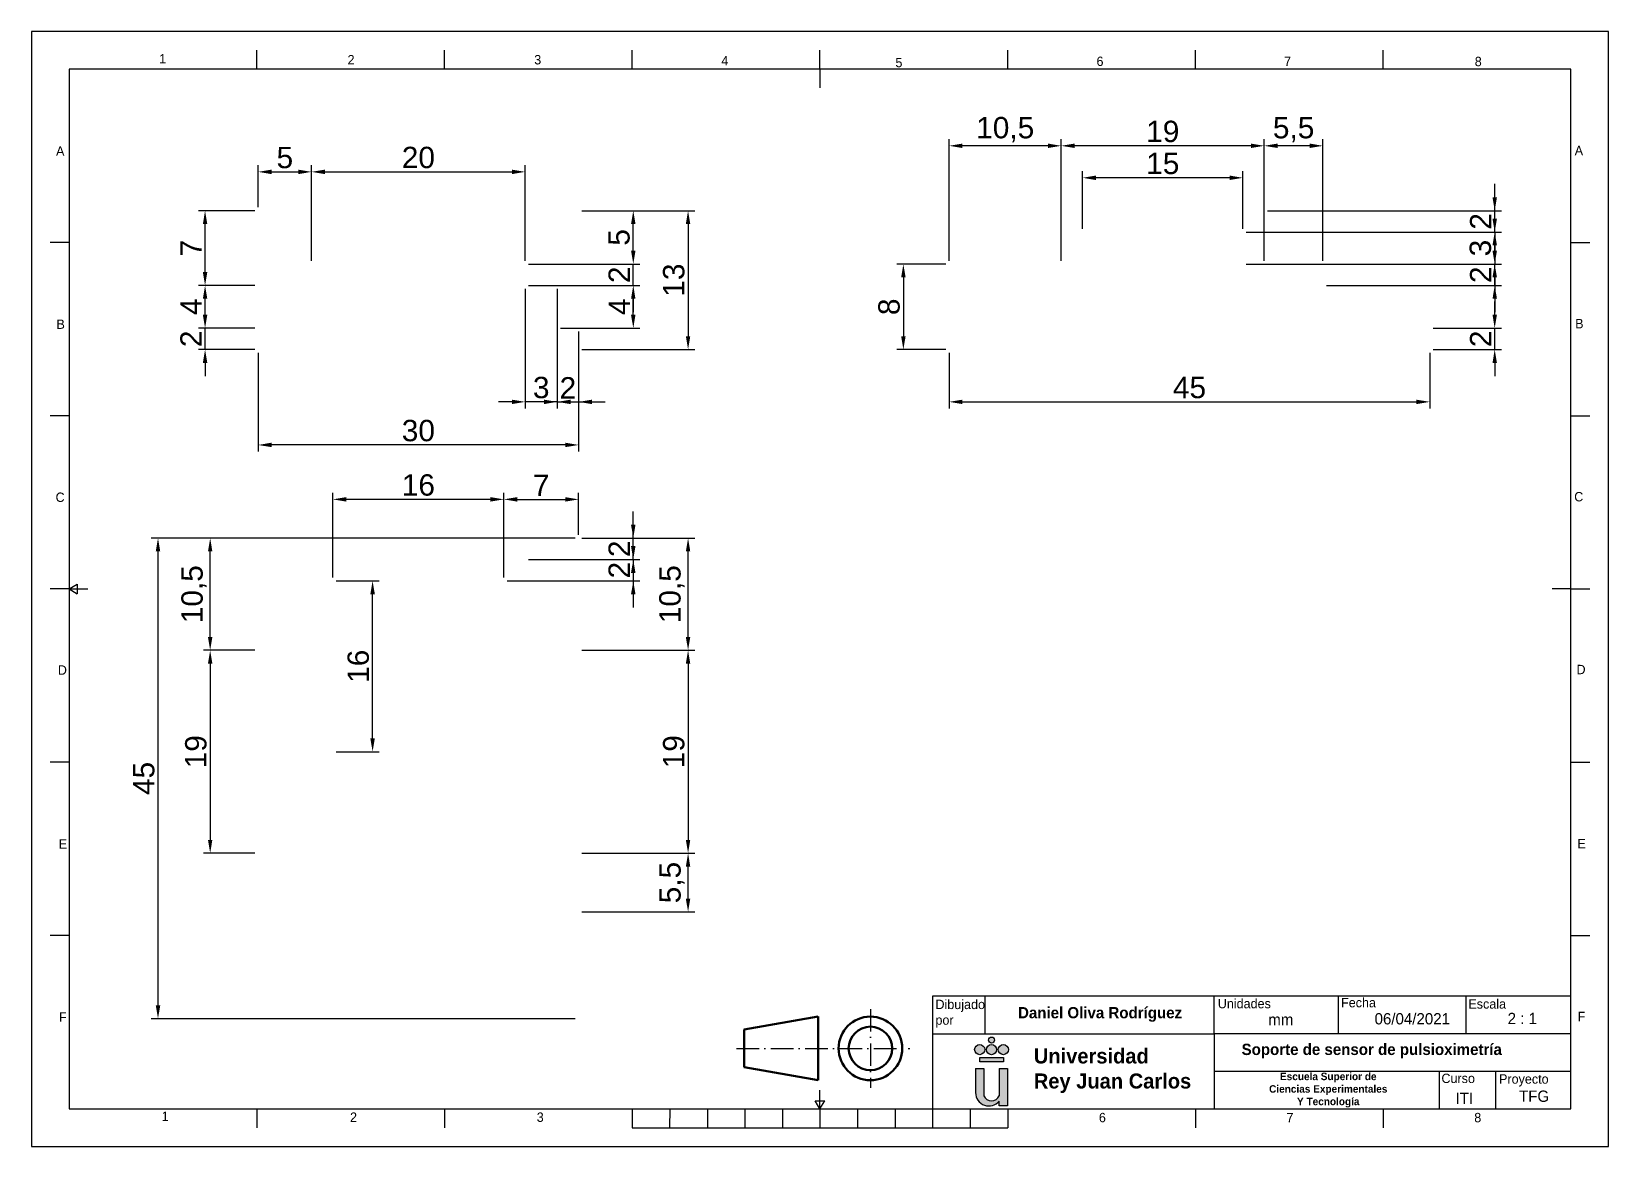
# Paper-space layout 'Presentación3' of a CAD drawing. Header units: millimetres. Extents: x 0 to 296, y 0 to 209.
import ezdxf

# ---------------------------------------------------------------- set-up
doc = ezdxf.new("R2010")
doc.units = ezdxf.units.MM
doc.linetypes.add('ACAD_ISO10W100', pattern=[18, 12, -3, 0, -3])
doc.layers.add('Cajetin', color=7, linetype='Continuous', true_color=0x000000)
doc.layers.add('Rojo logo', color=7, linetype='Continuous', true_color=0xf91206)
doc.layers.add('Ejes', color=7, linetype='ACAD_ISO10W100', lineweight=30)
doc.layers.add('Pieza', color=7, linetype='Continuous', lineweight=50)
doc.layers.add('Negro logo', color=250, linetype='Continuous')
doc.styles.add('Annotative', font='arial.ttf')
doc.styles.get("Standard").update_dxf_attribs({"font": 'arial.ttf'})
doc.dimstyles.new('ISO-25', dxfattribs={"dimtxt": 4, "dimasz": 2.5, "dimexe": 1.25, "dimexo": 0.625, "dimtad": 1, "dimtxsty": 'Standard', "dimcen": 2.5, "dimadec": 0, "dimazin": 0, "dimtfac": 1, "dimtmove": 0, "dimatfit": 3, "dimfxl": 1, "dimarcsym": 0})

# ---------------------------------------------------------------- blocks, each defined once
blk = doc.blocks.new('Logo URJC')
at = {"layer": 'Negro logo'}
h = blk.add_hatch(color=256, dxfattribs=at)
h.dxf.hatch_style = 1
h.paths.add_polyline_path([(251.42, 14.34, 0.705247), (257.72, 12.1), (257.72, 10.79), (259.94, 10.79), (259.94, 20.79), (257.72, 20.79), (257.72, 13.52, -0.674681), (253.64, 13.52), (253.64, 20.79), (251.42, 20.79)])
at = {"layer": 'Rojo logo'}
h = blk.add_hatch(color=256, dxfattribs=at)
h.dxf.hatch_style = 1
h.paths.add_polyline_path([(251.18, 25.8, 1), (253.88, 25.8, 1)])
h.paths.add_polyline_path([(254.33, 25.79, 1), (257.03, 25.79, 1)])
h.paths.add_polyline_path([(260.18, 25.79, 1), (257.48, 25.79, 1)])
h.paths.add_polyline_path([(256.48, 28.34, 1), (254.88, 28.34, 1)])
h.paths.add_polyline_path([(252.53, 23.69), (252.53, 22.54), (258.83, 22.54), (258.83, 23.69)])
at = {"layer": 'Negro logo'}
for p, q in [((251.42, 20.79), (253.64, 20.79)), ((251.42, 20.79), (251.42, 14.34)), ((253.64, 20.79), (253.64, 13.52)), ((257.72, 20.79), (259.94, 20.79)), ((257.72, 20.79), (257.72, 13.52)), ((259.94, 20.79), (259.94, 10.79)), ((257.72, 10.79), (257.72, 12.1)), ((259.94, 10.79), (257.72, 10.79))]:
    blk.add_line(p, q, dxfattribs=at)
for centre, radius, start, end in [((254.97, 14.34), 3.55, 180, 320.7731), ((255.68, 14.34), 2.2, 201.9864, 338.0136)]:
    blk.add_arc(centre, radius, start, end, dxfattribs=at)
at = {"layer": 'Rojo logo'}
for p, q in [((252.53, 23.69), (258.83, 23.69)), ((252.53, 22.54), (252.53, 23.69)), ((258.83, 22.54), (252.53, 22.54)), ((258.83, 23.69), (258.83, 22.54))]:
    blk.add_line(p, q, dxfattribs=at)
for centre, radius in [((252.53, 25.8), 1.35), ((255.68, 25.79), 1.35), ((255.68, 28.34), 0.8), ((258.83, 25.79), 1.35)]:
    blk.add_circle(centre, radius, dxfattribs=at)
blk = doc.blocks.new('Cajetin A3')
for p, q in [((60, 287), (60, 292)), ((110, 287), (110, 292)), ((160, 287), (160, 292)), ((210, 287), (210, 292)), ((260, 287), (260, 292)), ((310, 287), (310, 292)), ((360, 287), (360, 292)), ((210, 287), (210, 282)), ((210, 282), (210, 282)), ((10, 240.83), (5, 240.83)), ((410, 240.83), (415, 240.83)), ((10, 194.67), (5, 194.67)), ((410, 194.67), (415, 194.67)), ((10, 148.5), (5, 148.5)), ((10, 148.5), (12.17, 149.75)), ((10, 148.5), (15, 148.5)), ((10, 148.5), (12.17, 147.25)), ((12.17, 149.75), (12.17, 147.25)), ((15, 148.5), (15, 148.5)), ((410, 148.5), (405, 148.5)), ((410, 148.5), (415, 148.5)), ((10, 102.33), (5, 102.33)), ((410, 102.33), (415, 102.33)), ((10, 56.17), (5, 56.17)), ((410, 56.17), (415, 56.17)), ((410, 40), (240, 40)), ((240, 40), (240, 10)), ((254, 30), (254, 40)), ((315, 30), (315, 40)), ((348, 40), (348, 30)), ((382, 40), (382, 30)), ((240, 30), (254, 30)), ((254, 30), (315, 30)), ((410, 30), (315, 30)), ((315, 30), (315, 20)), ((410, 20), (315, 20)), ((315, 20), (315, 10)), ((375, 10), (375, 20)), ((390, 10), (390, 20)), ((210, 10), (210, 15)), ((60, 10), (60, 5)), ((110, 10), (110, 5)), ((160, 10), (160, 5)), ((160, 10), (260, 10)), ((170, 10), (169.94, 5)), ((180, 10), (180, 5)), ((190, 10), (190, 5)), ((200, 10), (200, 5)), ((210, 10), (208.75, 12.17)), ((208.75, 12.17), (211.25, 12.17)), ((210, 10), (211.25, 12.17)), ((210, 10), (210, 5)), ((210, 10), (210, 5)), ((220, 10), (220, 5)), ((230, 10), (230, 5)), ((240, 10), (240, 5)), ((250, 10), (250, 5)), ((260, 10), (260, 5)), ((310, 10), (310, 5)), ((360, 10), (360, 5)), ((160, 5), (260, 5))]:
    blk.add_line(p, q)
for points in [[(0, 0), (420, 0), (420, 297), (0, 297)], [(10, 10), (410, 10), (410, 287), (10, 287)]]:
    blk.add_lwpolyline(points, close=True)
at = {"layer": 'Negro logo'}
blk.add_blockref('Logo URJC', (0, 0), dxfattribs=at)
at = {"attachment_point": 1}
for s, width, insert, char_height in [('{\\fGill Sans MT|b0|i0|c0|p34;1}', 10.4362, (33.99, 290.99), 2.5), ('{\\fGill Sans MT|b0|i0|c0|p34;2}', 10.4362, (84.16, 290.74), 2.5), ('{\\fGill Sans MT|b0|i0|c0|p34;3}', 10.4362, (133.89, 290.74), 2.5), ('{\\fGill Sans MT|b0|i0|c0|p34;4}', 10.4362, (183.71, 290.47), 2.5), ('{\\fGill Sans MT|b0|i0|c0|p34;5}', 10.4362, (230.09, 289.98), 2.5), ('{\\fGill Sans MT|b0|i0|c0|p34;6}', 10.4362, (283.65, 290.32), 2.5), ('{\\fGill Sans MT|b0|i0|c0|p34;7}', 10.4362, (333.62, 290.32), 2.5), ('{\\fGill Sans MT|b0|i0|c0|p34;8}', 10.4362, (384.39, 290.27), 2.5), ('{\\fGill Sans MT|b0|i0|c0|p34;A}', 10.4362, (6.53, 266.42), 2.5), ('{\\fGill Sans MT|b0|i0|c0|p34;A}', 10.4362, (411.01, 266.56), 2.5), ('{\\fGill Sans MT|b0|i0|c0|p34;B}', 10.4362, (6.64, 220.29), 2.5), ('{\\fGill Sans MT|b0|i0|c0|p34;B}', 10.4362, (411.13, 220.43), 2.5), ('{\\fGill Sans MT|b0|i0|c0|p34;C}', 10.4362, (6.4, 174.19), 2.5), ('{\\fGill Sans MT|b0|i0|c0|p34;C}', 10.4362, (410.88, 174.33), 2.5), ('{\\fGill Sans MT|b0|i0|c0|p34;D}', 10.4362, (7.01, 128.16), 2.5), ('{\\fGill Sans MT|b0|i0|c0|p34;D}', 10.4362, (411.49, 128.3), 2.5), ('{\\fGill Sans MT|b0|i0|c0|p34;E}', 10.4362, (7.26, 81.8), 2.5), ('{\\fGill Sans MT|b0|i0|c0|p34;E}', 10.4362, (411.74, 81.94), 2.5), ('{\\fGill Sans MT|b0|i0|c0|p34;F}', 10.4362, (7.31, 35.73), 2.5), ('{\\fGill Sans MT|b0|i0|c0|p34;F}', 10.4362, (411.79, 35.87), 2.5), ('{\\fGill Sans MT|b1|i0|c0|p34;Soporte de sensor de pulsioximetría}', 95, (322.29, 27.36), 3), ('{\\fGill Sans MT|b0|i0|c0|p34;1}', 10.4362, (34.66, 9.3), 2.5), ('{\\fGill Sans MT|b0|i0|c0|p34;2}', 10.4362, (84.83, 9.05), 2.5), ('{\\fGill Sans MT|b0|i0|c0|p34;3}', 10.4362, (134.55, 9.05), 2.5), ('{\\fGill Sans MT|b0|i0|c0|p34;6}', 10.4362, (284.28, 8.95), 2.5), ('{\\fGill Sans MT|b0|i0|c0|p34;7}', 10.4362, (334.25, 8.95), 2.5), ('{\\fGill Sans MT|b0|i0|c0|p34;8}', 10.4362, (384.26, 8.94), 2.5)]:
    blk.add_mtext_dynamic_manual_height_columns(s, width=width, gutter_width=12.5, heights=[0], dxfattribs=dict(at, insert=insert, char_height=char_height))
at = {"insert": (240.75, 39.1), "char_height": 2.5, "width": 14, "attachment_point": 1}
blk.add_mtext('{\\fGill Sans MT|b0|i0|c0|p34;Dibujado por}', dxfattribs=at)
at = {"style": 'Annotative'}
for s, insert, char_height, width, attachment_point in [('{\\fGill Sans MT|b0|i0|c0|p34;Unidades}', (315.95, 39.31), 2.5, 14.3994, 1), ('{\\fGill Sans MT|b0|i0|c0|p34;Fecha}', (348.78, 39.57), 2.5, 14.3994, 1), ('{\\fGill Sans MT|b0|i0|c0|p34;Escala}', (382.69, 39.22), 2.5, 14.3994, 1), ('{\\fGill Sans MT|b1|i0|c0|p34;Daniel Oliva Rodríguez}', (284.59, 37.14), 3, 61, 2), ('{\\fGill Sans MT|b0|i0|c0|p34;mm}', (329.39, 35.3), 3, 14.3994, 1), ('{\\fGill Sans MT|b0|i0|c0|p34;06/04/2021}', (357.71, 35.52), 3, 14.3994, 1), ('{\\fGill Sans MT|b0|i0|c0|p34;2 : 1}', (393.15, 35.6), 3, 14.3994, 1), ('\\pxql;{\\fGill Sans MT|b1|i0|c0|p34;Universidad\\PRey Juan Carlos}', (289.03, 20.17), 4, 44.159, 5), ('\\pxqc;{\\fGill Sans MT|b1|i0|c0|p34;Escuela Superior de\\PCiencias Experimentales\\PY Tecnología}', (345.37, 15.02), 2, 60, 5), ('{\\fGill Sans MT|b0|i0|c0|p34;Curso}', (375.52, 19.4), 2.5, 14.3994, 1), ('{\\fGill Sans MT|b0|i0|c0|p34;Proyecto}', (390.86, 19.22), 2.5, 14.3994, 1), ('{\\fGill Sans MT|b0|i0|c0|p34;ITI\\P}', (379.28, 14.35), 3, 41.2988, 1), ('{\\fGill Sans MT|b0|i0|c0|p34;TFG}', (396.18, 14.89), 3, 14.3994, 1)]:
    blk.add_mtext(s, dxfattribs=dict(at, insert=insert, char_height=char_height, width=width, attachment_point=attachment_point))
blk = doc.blocks.new('Sistema europeo')
at = {"layer": 'Ejes', "ltscale": 0.5}
for p, q in [((33.63, 10.47), (33.63, -10.47)), ((-2, 0), (44.1, 0))]:
    blk.add_line(p, q, dxfattribs=at)
at = {"layer": 'Pieza'}
for p, q in [((0, 5), (19.7, 8.47)), ((19.7, 8.47), (19.7, -8.47)), ((0, 5), (0, -5)), ((0, -5), (19.7, -8.47))]:
    blk.add_line(p, q, dxfattribs=at)
for radius in [8.47, 5.79]:
    blk.add_circle((33.63, 0), radius, dxfattribs=at)
blk = doc.blocks.new('*D23')
at = {"color": 0, "lineweight": -2, "transparency": 16777216}
for p, q in [((274.46, 156.24), (274.46, 158.74)), ((262.94, 153.74), (275.71, 153.74)), ((274.46, 149.74), (274.46, 153.74)), ((262.94, 149.74), (275.71, 149.74)), ((274.46, 147.24), (274.46, 144.74))]:
    blk.add_line(p, q, dxfattribs=at)
at = {"color": 0, "transparency": 16777216}
for points in [[(274.05, 156.24), (274.88, 156.24), (274.46, 153.74)], [(274.05, 147.24), (274.88, 147.24), (274.46, 149.74)]]:
    blk.add_solid(points, dxfattribs=at)
at = {"layer": 'Defpoints', "color": 0, "transparency": 16777216}
for p in [(262.31, 153.74), (274.46, 153.74), (262.31, 149.74)]:
    blk.add_point(p, dxfattribs=at)
at = {"color": 0, "transparency": 16777216, "insert": (271.83, 151.74), "char_height": 4, "attachment_point": 5, "rotation": 90}
blk.add_mtext('2', dxfattribs=at)
blk = doc.blocks.new('*D24')
at = {"color": 0, "lineweight": -2, "transparency": 16777216}
for p, q in [((274.46, 168.24), (274.46, 170.74)), ((242.94, 165.74), (275.71, 165.74)), ((274.46, 161.74), (274.46, 165.74)), ((242.94, 161.74), (275.71, 161.74)), ((274.46, 159.24), (274.46, 156.74))]:
    blk.add_line(p, q, dxfattribs=at)
at = {"color": 0, "transparency": 16777216}
for points in [[(274.05, 168.24), (274.88, 168.24), (274.46, 165.74)], [(274.05, 159.24), (274.88, 159.24), (274.46, 161.74)]]:
    blk.add_solid(points, dxfattribs=at)
at = {"layer": 'Defpoints', "color": 0, "transparency": 16777216}
for p in [(242.31, 165.74), (274.46, 165.74), (242.31, 161.74)]:
    blk.add_point(p, dxfattribs=at)
at = {"color": 0, "transparency": 16777216, "insert": (271.83, 163.74), "char_height": 4, "attachment_point": 5, "rotation": 90}
blk.add_mtext('2', dxfattribs=at)
blk = doc.blocks.new('*D25')
at = {"color": 0, "lineweight": -2, "transparency": 16777216}
for p, q in [((171.69, 165.74), (162.49, 165.74)), ((163.74, 163.24), (163.74, 152.24)), ((171.69, 149.74), (162.49, 149.74))]:
    blk.add_line(p, q, dxfattribs=at)
at = {"color": 0, "transparency": 16777216}
for points in [[(163.32, 163.24), (164.16, 163.24), (163.74, 165.74)], [(163.32, 152.24), (164.16, 152.24), (163.74, 149.74)]]:
    blk.add_solid(points, dxfattribs=at)
at = {"layer": 'Defpoints', "color": 0, "transparency": 16777216}
for p in [(172.31, 165.74), (163.74, 149.74), (172.31, 149.74)]:
    blk.add_point(p, dxfattribs=at)
at = {"color": 0, "transparency": 16777216, "insert": (161.07, 157.74), "char_height": 4, "attachment_point": 5, "rotation": 90}
blk.add_mtext('8', dxfattribs=at)
blk = doc.blocks.new('*D26')
at = {"color": 0, "lineweight": -2, "transparency": 16777216}
for p, q in [((274.46, 174.24), (274.46, 176.74)), ((227.94, 171.74), (275.71, 171.74)), ((274.46, 171.74), (274.46, 165.74)), ((227.94, 165.74), (275.71, 165.74)), ((274.46, 163.24), (274.46, 160.74))]:
    blk.add_line(p, q, dxfattribs=at)
at = {"color": 0, "transparency": 16777216}
for points in [[(274.05, 174.24), (274.88, 174.24), (274.46, 171.74)], [(274.05, 163.24), (274.88, 163.24), (274.46, 165.74)]]:
    blk.add_solid(points, dxfattribs=at)
at = {"layer": 'Defpoints', "color": 0, "transparency": 16777216}
for p in [(227.31, 171.74), (227.31, 165.74), (274.46, 165.74)]:
    blk.add_point(p, dxfattribs=at)
at = {"color": 0, "transparency": 16777216, "insert": (271.79, 168.74), "char_height": 4, "attachment_point": 5, "rotation": 90}
blk.add_mtext('3', dxfattribs=at)
blk = doc.blocks.new('*D27')
at = {"color": 0, "lineweight": -2, "transparency": 16777216}
for p, q in [((274.46, 178.24), (274.46, 180.74)), ((231.94, 175.74), (275.71, 175.74)), ((274.46, 171.74), (274.46, 175.74)), ((227.94, 171.74), (275.71, 171.74)), ((274.46, 169.24), (274.46, 166.74))]:
    blk.add_line(p, q, dxfattribs=at)
at = {"color": 0, "transparency": 16777216}
for points in [[(274.05, 178.24), (274.88, 178.24), (274.46, 175.74)], [(274.05, 169.24), (274.88, 169.24), (274.46, 171.74)]]:
    blk.add_solid(points, dxfattribs=at)
at = {"layer": 'Defpoints', "color": 0, "transparency": 16777216}
for p in [(231.31, 175.74), (274.46, 175.74), (227.31, 171.74)]:
    blk.add_point(p, dxfattribs=at)
at = {"color": 0, "transparency": 16777216, "insert": (271.83, 173.74), "char_height": 4, "attachment_point": 5, "rotation": 90}
blk.add_mtext('2', dxfattribs=at)
blk = doc.blocks.new('*D28')
at = {"color": 0, "lineweight": -2, "transparency": 16777216}
for p, q in [((197.31, 172.37), (197.31, 183.15)), ((227.31, 172.37), (227.31, 183.15)), ((224.81, 181.9), (199.81, 181.9))]:
    blk.add_line(p, q, dxfattribs=at)
at = {"color": 0, "transparency": 16777216}
for points in [[(199.81, 182.32), (199.81, 181.48), (197.31, 181.9)], [(224.81, 182.32), (224.81, 181.48), (227.31, 181.9)]]:
    blk.add_solid(points, dxfattribs=at)
at = {"layer": 'Defpoints', "color": 0, "transparency": 16777216}
for p in [(197.31, 181.9), (197.31, 171.74), (227.31, 171.74)]:
    blk.add_point(p, dxfattribs=at)
at = {"color": 0, "transparency": 16777216, "insert": (212.31, 184.57), "char_height": 4, "attachment_point": 5}
blk.add_mtext('15', dxfattribs=at)
blk = doc.blocks.new('*D29')
at = {"color": 0, "lineweight": -2, "transparency": 16777216}
for p, q in [((193.31, 176.37), (193.31, 189.14)), ((231.31, 176.37), (231.31, 189.14)), ((228.81, 187.89), (195.81, 187.89))]:
    blk.add_line(p, q, dxfattribs=at)
at = {"color": 0, "transparency": 16777216}
for points in [[(195.81, 188.31), (195.81, 187.48), (193.31, 187.89)], [(228.81, 188.31), (228.81, 187.48), (231.31, 187.89)]]:
    blk.add_solid(points, dxfattribs=at)
at = {"layer": 'Defpoints', "color": 0, "transparency": 16777216}
for p in [(193.31, 187.89), (193.31, 175.74), (231.31, 175.74)]:
    blk.add_point(p, dxfattribs=at)
at = {"color": 0, "transparency": 16777216, "insert": (212.31, 190.56), "char_height": 4, "attachment_point": 5}
blk.add_mtext('19', dxfattribs=at)
blk = doc.blocks.new('*D30')
at = {"color": 0, "lineweight": -2, "transparency": 16777216}
for p, q in [((172.31, 166.37), (172.31, 189.14)), ((193.31, 166.37), (193.31, 189.14)), ((190.81, 187.89), (174.81, 187.89))]:
    blk.add_line(p, q, dxfattribs=at)
at = {"color": 0, "transparency": 16777216}
for points in [[(174.81, 188.31), (174.81, 187.48), (172.31, 187.89)], [(190.81, 188.31), (190.81, 187.48), (193.31, 187.89)]]:
    blk.add_solid(points, dxfattribs=at)
at = {"layer": 'Defpoints', "color": 0, "transparency": 16777216}
for p in [(172.31, 187.89), (172.31, 165.74), (193.31, 165.74)]:
    blk.add_point(p, dxfattribs=at)
at = {"color": 0, "transparency": 16777216, "insert": (182.81, 190.92), "char_height": 4, "attachment_point": 5}
blk.add_mtext('10,5', dxfattribs=at)
blk = doc.blocks.new('*D31')
at = {"color": 0, "lineweight": -2, "transparency": 16777216}
for p, q in [((231.31, 166.37), (231.31, 189.14)), ((242.31, 166.37), (242.31, 189.14)), ((239.81, 187.89), (233.81, 187.89))]:
    blk.add_line(p, q, dxfattribs=at)
at = {"color": 0, "transparency": 16777216}
for points in [[(233.81, 188.31), (233.81, 187.48), (231.31, 187.89)], [(239.81, 188.31), (239.81, 187.48), (242.31, 187.89)]]:
    blk.add_solid(points, dxfattribs=at)
at = {"layer": 'Defpoints', "color": 0, "transparency": 16777216}
for p in [(231.31, 187.89), (231.31, 165.74), (242.31, 165.74)]:
    blk.add_point(p, dxfattribs=at)
at = {"color": 0, "transparency": 16777216, "insert": (236.81, 190.92), "char_height": 4, "attachment_point": 5}
blk.add_mtext('5,5', dxfattribs=at)
blk = doc.blocks.new('*D32')
at = {"color": 0, "lineweight": -2, "transparency": 16777216}
for p, q in [((172.31, 149.12), (172.31, 138.69)), ((262.31, 149.12), (262.31, 138.69)), ((174.81, 139.94), (259.81, 139.94))]:
    blk.add_line(p, q, dxfattribs=at)
at = {"color": 0, "transparency": 16777216}
for points in [[(174.81, 140.35), (174.81, 139.52), (172.31, 139.94)], [(259.81, 140.35), (259.81, 139.52), (262.31, 139.94)]]:
    blk.add_solid(points, dxfattribs=at)
at = {"layer": 'Defpoints', "color": 0, "transparency": 16777216}
for p in [(172.31, 149.74), (262.31, 149.74), (262.31, 139.94)]:
    blk.add_point(p, dxfattribs=at)
at = {"color": 0, "transparency": 16777216, "insert": (217.31, 142.6), "char_height": 4, "attachment_point": 5}
blk.add_mtext('45', dxfattribs=at)
blk = doc.blocks.new('*D33')
at = {"color": 0, "lineweight": -2, "transparency": 16777216}
for p, q in [((42.93, 176.37), (42.93, 184.26)), ((52.93, 176.37), (52.93, 184.26)), ((45.43, 183.01), (50.43, 183.01))]:
    blk.add_line(p, q, dxfattribs=at)
at = {"color": 0, "transparency": 16777216}
for points in [[(45.43, 183.43), (45.43, 182.59), (42.93, 183.01)], [(50.43, 183.43), (50.43, 182.59), (52.93, 183.01)]]:
    blk.add_solid(points, dxfattribs=at)
at = {"layer": 'Defpoints', "color": 0, "transparency": 16777216}
for p in [(52.93, 183.01), (42.93, 175.74), (52.93, 175.74)]:
    blk.add_point(p, dxfattribs=at)
at = {"color": 0, "transparency": 16777216, "insert": (47.93, 185.67), "char_height": 4, "attachment_point": 5}
blk.add_mtext('5', dxfattribs=at)
blk = doc.blocks.new('*D34')
at = {"color": 0, "lineweight": -2, "transparency": 16777216}
for p, q in [((52.93, 166.37), (52.93, 184.26)), ((92.93, 166.37), (92.93, 184.26)), ((55.43, 183.01), (90.43, 183.01))]:
    blk.add_line(p, q, dxfattribs=at)
at = {"color": 0, "transparency": 16777216}
for points in [[(55.43, 183.43), (55.43, 182.59), (52.93, 183.01)], [(90.43, 183.43), (90.43, 182.59), (92.93, 183.01)]]:
    blk.add_solid(points, dxfattribs=at)
at = {"layer": 'Defpoints', "color": 0, "transparency": 16777216}
for p in [(92.93, 183.01), (52.93, 165.74), (92.93, 165.74)]:
    blk.add_point(p, dxfattribs=at)
at = {"color": 0, "transparency": 16777216, "insert": (72.93, 185.68), "char_height": 4, "attachment_point": 5}
blk.add_mtext('20', dxfattribs=at)
blk = doc.blocks.new('*D35')
at = {"color": 0, "lineweight": -2, "transparency": 16777216}
for p, q in [((98.93, 153.12), (98.93, 138.69)), ((102.93, 153.12), (102.93, 138.69)), ((96.43, 139.94), (93.93, 139.94)), ((98.93, 139.94), (102.93, 139.94)), ((105.43, 139.94), (107.93, 139.94))]:
    blk.add_line(p, q, dxfattribs=at)
at = {"color": 0, "transparency": 16777216}
for points in [[(96.43, 140.35), (96.43, 139.52), (98.93, 139.94)], [(105.43, 140.35), (105.43, 139.52), (102.93, 139.94)]]:
    blk.add_solid(points, dxfattribs=at)
at = {"layer": 'Defpoints', "color": 0, "transparency": 16777216}
for p in [(98.93, 153.74), (102.93, 153.74), (102.93, 139.94)]:
    blk.add_point(p, dxfattribs=at)
at = {"color": 0, "transparency": 16777216, "insert": (100.93, 142.57), "char_height": 4, "attachment_point": 5}
blk.add_mtext('2', dxfattribs=at)
blk = doc.blocks.new('*D36')
at = {"color": 0, "lineweight": -2, "transparency": 16777216}
for p, q in [((92.93, 161.12), (92.93, 138.69)), ((98.93, 161.12), (98.93, 138.69)), ((90.43, 139.94), (87.93, 139.94)), ((98.93, 139.94), (92.93, 139.94)), ((101.43, 139.94), (103.93, 139.94))]:
    blk.add_line(p, q, dxfattribs=at)
at = {"color": 0, "transparency": 16777216}
for points in [[(90.43, 140.35), (90.43, 139.52), (92.93, 139.94)], [(101.43, 140.35), (101.43, 139.52), (98.93, 139.94)]]:
    blk.add_solid(points, dxfattribs=at)
at = {"layer": 'Defpoints', "color": 0, "transparency": 16777216}
for p in [(92.93, 161.74), (98.93, 161.74), (92.93, 139.94)]:
    blk.add_point(p, dxfattribs=at)
at = {"color": 0, "transparency": 16777216, "insert": (95.93, 142.6), "char_height": 4, "attachment_point": 5}
blk.add_mtext('3', dxfattribs=at)
blk = doc.blocks.new('*D37')
at = {"color": 0, "lineweight": -2, "transparency": 16777216}
for p, q in [((32.99, 156.24), (32.99, 158.74)), ((42.31, 153.74), (31.74, 153.74)), ((32.99, 149.74), (32.99, 153.74)), ((42.31, 149.74), (31.74, 149.74)), ((32.99, 147.24), (32.99, 144.74))]:
    blk.add_line(p, q, dxfattribs=at)
at = {"color": 0, "transparency": 16777216}
for points in [[(32.58, 156.24), (33.41, 156.24), (32.99, 153.74)], [(32.58, 147.24), (33.41, 147.24), (32.99, 149.74)]]:
    blk.add_solid(points, dxfattribs=at)
at = {"layer": 'Defpoints', "color": 0, "transparency": 16777216}
for p in [(32.99, 153.74), (42.93, 153.74), (42.93, 149.74)]:
    blk.add_point(p, dxfattribs=at)
at = {"color": 0, "transparency": 16777216, "insert": (30.36, 151.74), "char_height": 4, "attachment_point": 5, "rotation": 90}
blk.add_mtext('2', dxfattribs=at)
blk = doc.blocks.new('*D38')
at = {"color": 0, "lineweight": -2, "transparency": 16777216}
for p, q in [((42.31, 161.74), (31.74, 161.74)), ((32.99, 156.24), (32.99, 159.24)), ((42.31, 153.74), (31.74, 153.74))]:
    blk.add_line(p, q, dxfattribs=at)
at = {"color": 0, "transparency": 16777216}
for points in [[(32.58, 159.24), (33.41, 159.24), (32.99, 161.74)], [(32.58, 156.24), (33.41, 156.24), (32.99, 153.74)]]:
    blk.add_solid(points, dxfattribs=at)
at = {"layer": 'Defpoints', "color": 0, "transparency": 16777216}
for p in [(32.99, 161.74), (42.93, 161.74), (42.93, 153.74)]:
    blk.add_point(p, dxfattribs=at)
at = {"color": 0, "transparency": 16777216, "insert": (30.37, 157.74), "char_height": 4, "attachment_point": 5, "rotation": 90}
blk.add_mtext('4', dxfattribs=at)
blk = doc.blocks.new('*D39')
at = {"color": 0, "lineweight": -2, "transparency": 16777216}
for p, q in [((42.31, 175.74), (31.74, 175.74)), ((32.99, 164.24), (32.99, 173.24)), ((42.31, 161.74), (31.74, 161.74))]:
    blk.add_line(p, q, dxfattribs=at)
at = {"color": 0, "transparency": 16777216}
for points in [[(32.58, 173.24), (33.41, 173.24), (32.99, 175.74)], [(32.58, 164.24), (33.41, 164.24), (32.99, 161.74)]]:
    blk.add_solid(points, dxfattribs=at)
at = {"layer": 'Defpoints', "color": 0, "transparency": 16777216}
for p in [(32.99, 175.74), (42.93, 175.74), (42.93, 161.74)]:
    blk.add_point(p, dxfattribs=at)
at = {"color": 0, "transparency": 16777216, "insert": (30.37, 168.74), "char_height": 4, "attachment_point": 5, "rotation": 90}
blk.add_mtext('7', dxfattribs=at)
blk = doc.blocks.new('*D40')
at = {"color": 0, "lineweight": -2, "transparency": 16777216}
for p, q in [((99.56, 161.74), (114.42, 161.74)), ((113.17, 156.24), (113.17, 159.24)), ((99.56, 153.74), (114.42, 153.74))]:
    blk.add_line(p, q, dxfattribs=at)
at = {"color": 0, "transparency": 16777216}
for points in [[(112.75, 159.24), (113.58, 159.24), (113.17, 161.74)], [(112.75, 156.24), (113.58, 156.24), (113.17, 153.74)]]:
    blk.add_solid(points, dxfattribs=at)
at = {"layer": 'Defpoints', "color": 0, "transparency": 16777216}
for p in [(98.93, 161.74), (113.17, 161.74), (98.93, 153.74)]:
    blk.add_point(p, dxfattribs=at)
at = {"color": 0, "transparency": 16777216, "insert": (110.54, 157.74), "char_height": 4, "attachment_point": 5, "rotation": 90}
blk.add_mtext('4', dxfattribs=at)
blk = doc.blocks.new('*D41')
at = {"color": 0, "lineweight": -2, "transparency": 16777216}
for p, q in [((113.17, 168.24), (113.17, 170.74)), ((93.56, 165.74), (114.42, 165.74)), ((113.17, 161.74), (113.17, 165.74)), ((93.56, 161.74), (114.42, 161.74)), ((113.17, 159.24), (113.17, 156.74))]:
    blk.add_line(p, q, dxfattribs=at)
at = {"color": 0, "transparency": 16777216}
for points in [[(112.75, 168.24), (113.58, 168.24), (113.17, 165.74)], [(112.75, 159.24), (113.58, 159.24), (113.17, 161.74)]]:
    blk.add_solid(points, dxfattribs=at)
at = {"layer": 'Defpoints', "color": 0, "transparency": 16777216}
for p in [(92.93, 165.74), (113.17, 165.74), (92.93, 161.74)]:
    blk.add_point(p, dxfattribs=at)
at = {"color": 0, "transparency": 16777216, "insert": (110.53, 163.74), "char_height": 4, "attachment_point": 5, "rotation": 90}
blk.add_mtext('2', dxfattribs=at)
blk = doc.blocks.new('*D42')
at = {"color": 0, "lineweight": -2, "transparency": 16777216}
for p, q in [((103.56, 175.74), (114.42, 175.74)), ((113.17, 168.24), (113.17, 173.24)), ((103.56, 165.74), (114.42, 165.74))]:
    blk.add_line(p, q, dxfattribs=at)
at = {"color": 0, "transparency": 16777216}
for points in [[(112.75, 173.24), (113.58, 173.24), (113.17, 175.74)], [(112.75, 168.24), (113.58, 168.24), (113.17, 165.74)]]:
    blk.add_solid(points, dxfattribs=at)
at = {"layer": 'Defpoints', "color": 0, "transparency": 16777216}
for p in [(102.93, 175.74), (113.17, 175.74), (102.93, 165.74)]:
    blk.add_point(p, dxfattribs=at)
at = {"color": 0, "transparency": 16777216, "insert": (110.51, 170.74), "char_height": 4, "attachment_point": 5, "rotation": 90}
blk.add_mtext('5', dxfattribs=at)
blk = doc.blocks.new('*D43')
at = {"color": 0, "lineweight": -2, "transparency": 16777216}
for p, q in [((103.56, 175.74), (124.68, 175.74)), ((123.43, 173.24), (123.43, 152.24)), ((103.56, 149.74), (124.68, 149.74))]:
    blk.add_line(p, q, dxfattribs=at)
at = {"color": 0, "transparency": 16777216}
for points in [[(123.01, 173.24), (123.84, 173.24), (123.43, 175.74)], [(123.01, 152.24), (123.84, 152.24), (123.43, 149.74)]]:
    blk.add_solid(points, dxfattribs=at)
at = {"layer": 'Defpoints', "color": 0, "transparency": 16777216}
for p in [(102.93, 175.74), (102.93, 149.74), (123.43, 149.74)]:
    blk.add_point(p, dxfattribs=at)
at = {"color": 0, "transparency": 16777216, "insert": (120.76, 162.74), "char_height": 4, "attachment_point": 5, "rotation": 90}
blk.add_mtext('13', dxfattribs=at)
blk = doc.blocks.new('*D44')
at = {"color": 0, "lineweight": -2, "transparency": 16777216}
for p, q in [((42.93, 149.12), (42.93, 130.62)), ((102.93, 149.12), (102.93, 130.62)), ((100.43, 131.87), (45.43, 131.87))]:
    blk.add_line(p, q, dxfattribs=at)
at = {"color": 0, "transparency": 16777216}
for points in [[(45.43, 132.29), (45.43, 131.46), (42.93, 131.87)], [(100.43, 132.29), (100.43, 131.46), (102.93, 131.87)]]:
    blk.add_solid(points, dxfattribs=at)
at = {"layer": 'Defpoints', "color": 0, "transparency": 16777216}
for p in [(42.93, 149.74), (102.93, 149.74), (42.93, 131.87)]:
    blk.add_point(p, dxfattribs=at)
at = {"color": 0, "transparency": 16777216, "insert": (72.93, 134.54), "char_height": 4, "attachment_point": 5}
blk.add_mtext('30', dxfattribs=at)
blk = doc.blocks.new('*D45')
at = {"color": 0, "lineweight": -2, "transparency": 16777216}
for p, q in [((113.17, 116.92), (113.17, 119.42)), ((103.56, 114.42), (114.42, 114.42)), ((113.17, 110.42), (113.17, 114.42)), ((93.56, 110.42), (114.42, 110.42)), ((113.17, 107.92), (113.17, 105.42))]:
    blk.add_line(p, q, dxfattribs=at)
at = {"color": 0, "transparency": 16777216}
for points in [[(112.75, 116.92), (113.58, 116.92), (113.17, 114.42)], [(112.75, 107.92), (113.58, 107.92), (113.17, 110.42)]]:
    blk.add_solid(points, dxfattribs=at)
at = {"layer": 'Defpoints', "color": 0, "transparency": 16777216}
for p in [(102.93, 114.42), (113.17, 114.42), (92.93, 110.42)]:
    blk.add_point(p, dxfattribs=at)
at = {"color": 0, "transparency": 16777216, "insert": (110.53, 112.42), "char_height": 4, "attachment_point": 5, "rotation": 90}
blk.add_mtext('2', dxfattribs=at)
blk = doc.blocks.new('*D46')
at = {"color": 0, "lineweight": -2, "transparency": 16777216}
for p, q in [((113.17, 112.92), (113.17, 115.42)), ((93.56, 110.42), (114.42, 110.42)), ((113.17, 110.42), (113.17, 106.42)), ((89.56, 106.42), (114.42, 106.42)), ((113.17, 103.92), (113.17, 101.42))]:
    blk.add_line(p, q, dxfattribs=at)
at = {"color": 0, "transparency": 16777216}
for points in [[(112.75, 112.92), (113.58, 112.92), (113.17, 110.42)], [(112.75, 103.92), (113.58, 103.92), (113.17, 106.42)]]:
    blk.add_solid(points, dxfattribs=at)
at = {"layer": 'Defpoints', "color": 0, "transparency": 16777216}
for p in [(92.93, 110.42), (88.93, 106.42), (113.17, 106.42)]:
    blk.add_point(p, dxfattribs=at)
at = {"color": 0, "transparency": 16777216, "insert": (110.53, 108.42), "char_height": 4, "attachment_point": 5, "rotation": 90}
blk.add_mtext('2', dxfattribs=at)
blk = doc.blocks.new('*D47')
at = {"color": 0, "lineweight": -2, "transparency": 16777216}
for p, q in [((103.56, 114.42), (124.68, 114.42)), ((123.43, 95.92), (123.43, 111.92)), ((103.56, 93.42), (124.68, 93.42))]:
    blk.add_line(p, q, dxfattribs=at)
at = {"color": 0, "transparency": 16777216}
for points in [[(123.01, 111.92), (123.84, 111.92), (123.43, 114.42)], [(123.01, 95.92), (123.84, 95.92), (123.43, 93.42)]]:
    blk.add_solid(points, dxfattribs=at)
at = {"layer": 'Defpoints', "color": 0, "transparency": 16777216}
for p in [(102.93, 114.42), (123.43, 114.42), (102.93, 93.42)]:
    blk.add_point(p, dxfattribs=at)
at = {"color": 0, "transparency": 16777216, "insert": (120.4, 103.92), "char_height": 4, "attachment_point": 5, "rotation": 90}
blk.add_mtext('10,5', dxfattribs=at)
blk = doc.blocks.new('*D48')
at = {"color": 0, "lineweight": -2, "transparency": 16777216}
for p, q in [((103.56, 93.42), (124.68, 93.42)), ((123.43, 90.92), (123.43, 57.92)), ((103.56, 55.42), (124.68, 55.42))]:
    blk.add_line(p, q, dxfattribs=at)
at = {"color": 0, "transparency": 16777216}
for points in [[(123.01, 90.92), (123.84, 90.92), (123.43, 93.42)], [(123.01, 57.92), (123.84, 57.92), (123.43, 55.42)]]:
    blk.add_solid(points, dxfattribs=at)
at = {"layer": 'Defpoints', "color": 0, "transparency": 16777216}
for p in [(102.93, 93.42), (102.93, 55.42), (123.43, 55.42)]:
    blk.add_point(p, dxfattribs=at)
at = {"color": 0, "transparency": 16777216, "insert": (120.76, 74.42), "char_height": 4, "attachment_point": 5, "rotation": 90}
blk.add_mtext('19', dxfattribs=at)
blk = doc.blocks.new('*D49')
at = {"color": 0, "lineweight": -2, "transparency": 16777216}
for p, q in [((103.56, 55.42), (124.68, 55.42)), ((123.43, 46.92), (123.43, 52.92)), ((103.56, 44.42), (124.68, 44.42))]:
    blk.add_line(p, q, dxfattribs=at)
at = {"color": 0, "transparency": 16777216}
for points in [[(123.01, 52.92), (123.84, 52.92), (123.43, 55.42)], [(123.01, 46.92), (123.84, 46.92), (123.43, 44.42)]]:
    blk.add_solid(points, dxfattribs=at)
at = {"layer": 'Defpoints', "color": 0, "transparency": 16777216}
for p in [(102.93, 55.42), (123.43, 55.42), (102.93, 44.42)]:
    blk.add_point(p, dxfattribs=at)
at = {"color": 0, "transparency": 16777216, "insert": (120.41, 49.92), "char_height": 4, "attachment_point": 5, "rotation": 90}
blk.add_mtext('5,5', dxfattribs=at)
blk = doc.blocks.new('*D50')
at = {"color": 0, "lineweight": -2, "transparency": 16777216}
for p, q in [((57.56, 106.42), (65.61, 106.42)), ((64.36, 76.92), (64.36, 103.92)), ((57.56, 74.42), (65.61, 74.42))]:
    blk.add_line(p, q, dxfattribs=at)
at = {"color": 0, "transparency": 16777216}
for points in [[(63.94, 103.92), (64.78, 103.92), (64.36, 106.42)], [(63.94, 76.92), (64.78, 76.92), (64.36, 74.42)]]:
    blk.add_solid(points, dxfattribs=at)
at = {"layer": 'Defpoints', "color": 0, "transparency": 16777216}
for p in [(56.93, 106.42), (64.36, 106.42), (56.93, 74.42)]:
    blk.add_point(p, dxfattribs=at)
at = {"color": 0, "transparency": 16777216, "insert": (61.69, 90.42), "char_height": 4, "attachment_point": 5, "rotation": 90}
blk.add_mtext('16', dxfattribs=at)
blk = doc.blocks.new('*D52')
at = {"color": 0, "lineweight": -2, "transparency": 16777216}
for p, q in [((42.31, 114.42), (32.7, 114.42)), ((33.95, 95.92), (33.95, 111.92)), ((42.31, 93.42), (32.7, 93.42))]:
    blk.add_line(p, q, dxfattribs=at)
at = {"color": 0, "transparency": 16777216}
for points in [[(33.53, 111.92), (34.36, 111.92), (33.95, 114.42)], [(33.53, 95.92), (34.36, 95.92), (33.95, 93.42)]]:
    blk.add_solid(points, dxfattribs=at)
at = {"layer": 'Defpoints', "color": 0, "transparency": 16777216}
for p in [(33.95, 114.42), (42.93, 114.42), (42.93, 93.42)]:
    blk.add_point(p, dxfattribs=at)
at = {"color": 0, "transparency": 16777216, "insert": (30.92, 103.92), "char_height": 4, "attachment_point": 5, "rotation": 90}
blk.add_mtext('10,5', dxfattribs=at)
blk = doc.blocks.new('*D53')
at = {"color": 0, "lineweight": -2, "transparency": 16777216}
for p, q in [((42.31, 93.42), (32.7, 93.42)), ((33.95, 90.92), (33.95, 57.92)), ((42.31, 55.42), (32.7, 55.42))]:
    blk.add_line(p, q, dxfattribs=at)
at = {"color": 0, "transparency": 16777216}
for points in [[(33.53, 90.92), (34.36, 90.92), (33.95, 93.42)], [(33.53, 57.92), (34.36, 57.92), (33.95, 55.42)]]:
    blk.add_solid(points, dxfattribs=at)
at = {"layer": 'Defpoints', "color": 0, "transparency": 16777216}
for p in [(42.93, 93.42), (33.95, 55.42), (42.93, 55.42)]:
    blk.add_point(p, dxfattribs=at)
at = {"color": 0, "transparency": 16777216, "insert": (31.28, 74.42), "char_height": 4, "attachment_point": 5, "rotation": 90}
blk.add_mtext('19', dxfattribs=at)
blk = doc.blocks.new('*D54')
at = {"color": 0, "lineweight": -2, "transparency": 16777216}
for p, q in [((102.31, 114.42), (22.93, 114.42)), ((24.18, 26.92), (24.18, 111.92)), ((102.31, 24.42), (22.93, 24.42))]:
    blk.add_line(p, q, dxfattribs=at)
at = {"color": 0, "transparency": 16777216}
for points in [[(23.76, 111.92), (24.6, 111.92), (24.18, 114.42)], [(23.76, 26.92), (24.6, 26.92), (24.18, 24.42)]]:
    blk.add_solid(points, dxfattribs=at)
at = {"layer": 'Defpoints', "color": 0, "transparency": 16777216}
for p in [(24.18, 114.42), (102.93, 114.42), (102.93, 24.42)]:
    blk.add_point(p, dxfattribs=at)
at = {"color": 0, "transparency": 16777216, "insert": (21.52, 69.42), "char_height": 4, "attachment_point": 5, "rotation": 90}
blk.add_mtext('45', dxfattribs=at)
blk = doc.blocks.new('*D55')
at = {"color": 0, "lineweight": -2, "transparency": 16777216}
for p, q in [((88.93, 107.05), (88.93, 122.93)), ((91.43, 121.68), (100.43, 121.68)), ((102.93, 115.05), (102.93, 122.93))]:
    blk.add_line(p, q, dxfattribs=at)
at = {"color": 0, "transparency": 16777216}
for points in [[(91.43, 122.1), (91.43, 121.26), (88.93, 121.68)], [(100.43, 122.1), (100.43, 121.26), (102.93, 121.68)]]:
    blk.add_solid(points, dxfattribs=at)
at = {"layer": 'Defpoints', "color": 0, "transparency": 16777216}
for p in [(102.93, 121.68), (102.93, 114.42), (88.93, 106.42)]:
    blk.add_point(p, dxfattribs=at)
at = {"color": 0, "transparency": 16777216, "insert": (95.93, 124.31), "char_height": 4, "attachment_point": 5}
blk.add_mtext('7', dxfattribs=at)
blk = doc.blocks.new('*D56')
at = {"color": 0, "lineweight": -2, "transparency": 16777216}
for p, q in [((56.93, 107.05), (56.93, 122.93)), ((86.43, 121.68), (59.43, 121.68)), ((88.93, 107.05), (88.93, 122.93))]:
    blk.add_line(p, q, dxfattribs=at)
at = {"color": 0, "transparency": 16777216}
for points in [[(59.43, 122.1), (59.43, 121.26), (56.93, 121.68)], [(86.43, 122.1), (86.43, 121.26), (88.93, 121.68)]]:
    blk.add_solid(points, dxfattribs=at)
at = {"layer": 'Defpoints', "color": 0, "transparency": 16777216}
for p in [(56.93, 121.68), (56.93, 106.42), (88.93, 106.42)]:
    blk.add_point(p, dxfattribs=at)
at = {"color": 0, "transparency": 16777216, "insert": (72.93, 124.35), "char_height": 4, "attachment_point": 5}
blk.add_mtext('16', dxfattribs=at)

psp = doc.layouts.new('Presentación3')

# ---------------------------------------------------------------- block references
at = {"layer": 'Cajetin', "xscale": 0.703, "yscale": 0.703, "zscale": 0.703}
psp.add_blockref('Cajetin A3', (0.5, 0.5), dxfattribs=at)
at = {"layer": 'Negro logo', "xscale": 0.703, "yscale": 0.703, "zscale": 0.703}
psp.add_blockref('Sistema europeo', (133.922, 18.865), dxfattribs=at)

# ---------------------------------------------------------------- dimensions: what is measured, and where the dimension line sits
for base, p1, p2, picture, middle in [((172.313, 187.895), (193.313, 165.744), (172.313, 165.744), '*D30', (182.813, 190.923)), ((231.313, 187.895), (242.313, 165.744), (231.313, 165.744), '*D31', (236.813, 190.915)), ((52.931, 183.011), (42.931, 175.744), (52.931, 175.744), '*D33', (47.931, 185.67)), ((92.931, 183.011), (52.931, 165.744), (92.931, 165.744), '*D34', (72.931, 185.678)), ((197.313, 181.9), (227.313, 171.744), (197.313, 171.744), '*D28', (212.313, 184.567)), ((92.931, 139.936), (98.931, 161.744), (92.931, 161.744), '*D36', (95.931, 142.605)), ((102.931, 139.936), (98.931, 153.744), (102.931, 153.744), '*D35', (100.931, 142.569)), ((42.931, 131.875), (102.931, 149.744), (42.931, 149.744), '*D44', (72.931, 134.544)), ((262.313, 139.936), (172.313, 149.744), (262.313, 149.744), '*D32', (217.313, 142.595)), ((56.931, 121.681), (88.931, 106.425), (56.931, 106.425), '*D56', (72.931, 124.349)), ((102.931, 121.681), (88.931, 106.425), (102.931, 114.425), '*D55', (95.931, 124.306))]:
    dim = psp.add_linear_dim(base=base, p1=p1, p2=p2, dimstyle='ISO-25', override={"dimlfac": -0.5})
    dim.commit()
    dim.dimension.update_dxf_attribs({"geometry": picture, "text_midpoint": middle})
dim = psp.add_aligned_dim(p1=(231.313, 175.744), p2=(193.313, 175.744), distance=-12.151, dimstyle='ISO-25', override={"dimlfac": -0.5})
dim.commit()
dim.dimension.update_dxf_attribs({"geometry": '*D29', "text_midpoint": (212.313, 190.562)})
for base, p1, p2, picture, middle in [((274.462, 175.744), (227.313, 171.744), (231.313, 175.744), '*D27', (271.829, 173.744)), ((32.993, 175.744), (42.931, 161.744), (42.931, 175.744), '*D39', (30.368, 168.744)), ((113.167, 175.744), (102.931, 165.744), (102.931, 175.744), '*D42', (110.508, 170.744)), ((123.428, 149.744), (102.931, 175.744), (102.931, 149.744), '*D43', (120.759, 162.744)), ((274.462, 165.744), (227.313, 171.744), (227.313, 165.744), '*D26', (271.793, 168.744)), ((113.167, 165.744), (92.931, 161.744), (92.931, 165.744), '*D41', (110.534, 163.744)), ((274.462, 165.744), (242.313, 161.744), (242.313, 165.744), '*D24', (271.829, 163.744)), ((163.74, 149.744), (172.313, 165.744), (172.313, 149.744), '*D25', (161.073, 157.744)), ((32.993, 161.744), (42.931, 153.744), (42.931, 161.744), '*D38', (30.368, 157.744)), ((113.167, 161.744), (98.931, 153.744), (98.931, 161.744), '*D40', (110.542, 157.744)), ((32.993, 153.744), (42.931, 149.744), (42.931, 153.744), '*D37', (30.36, 151.744)), ((274.462, 153.744), (262.313, 149.744), (262.313, 153.744), '*D23', (271.829, 151.744)), ((113.167, 114.425), (92.931, 110.425), (102.931, 114.425), '*D45', (110.534, 112.425)), ((113.167, 106.425), (92.931, 110.425), (88.931, 106.425), '*D46', (110.534, 108.425)), ((24.18, 114.425), (102.931, 24.425), (102.931, 114.425), '*D54', (21.521, 69.425)), ((33.946, 114.425), (42.931, 93.425), (42.931, 114.425), '*D52', (30.917, 103.925)), ((123.428, 114.425), (102.931, 93.425), (102.931, 114.425), '*D47', (120.399, 103.925)), ((64.36, 106.425), (56.931, 74.425), (56.931, 106.425), '*D50', (61.692, 90.425)), ((33.946, 55.425), (42.931, 93.425), (42.931, 55.425), '*D53', (31.279, 74.425)), ((123.428, 55.425), (102.931, 93.425), (102.931, 55.425), '*D48', (120.761, 74.425)), ((123.428, 55.425), (102.931, 44.425), (102.931, 55.425), '*D49', (120.407, 49.925))]:
    dim = psp.add_linear_dim(base=base, p1=p1, p2=p2, angle=90, dimstyle='ISO-25', override={"dimlfac": -0.5})
    dim.commit()
    dim.dimension.update_dxf_attribs({"geometry": picture, "text_midpoint": middle})

doc.saveas('drawing.dxf')
